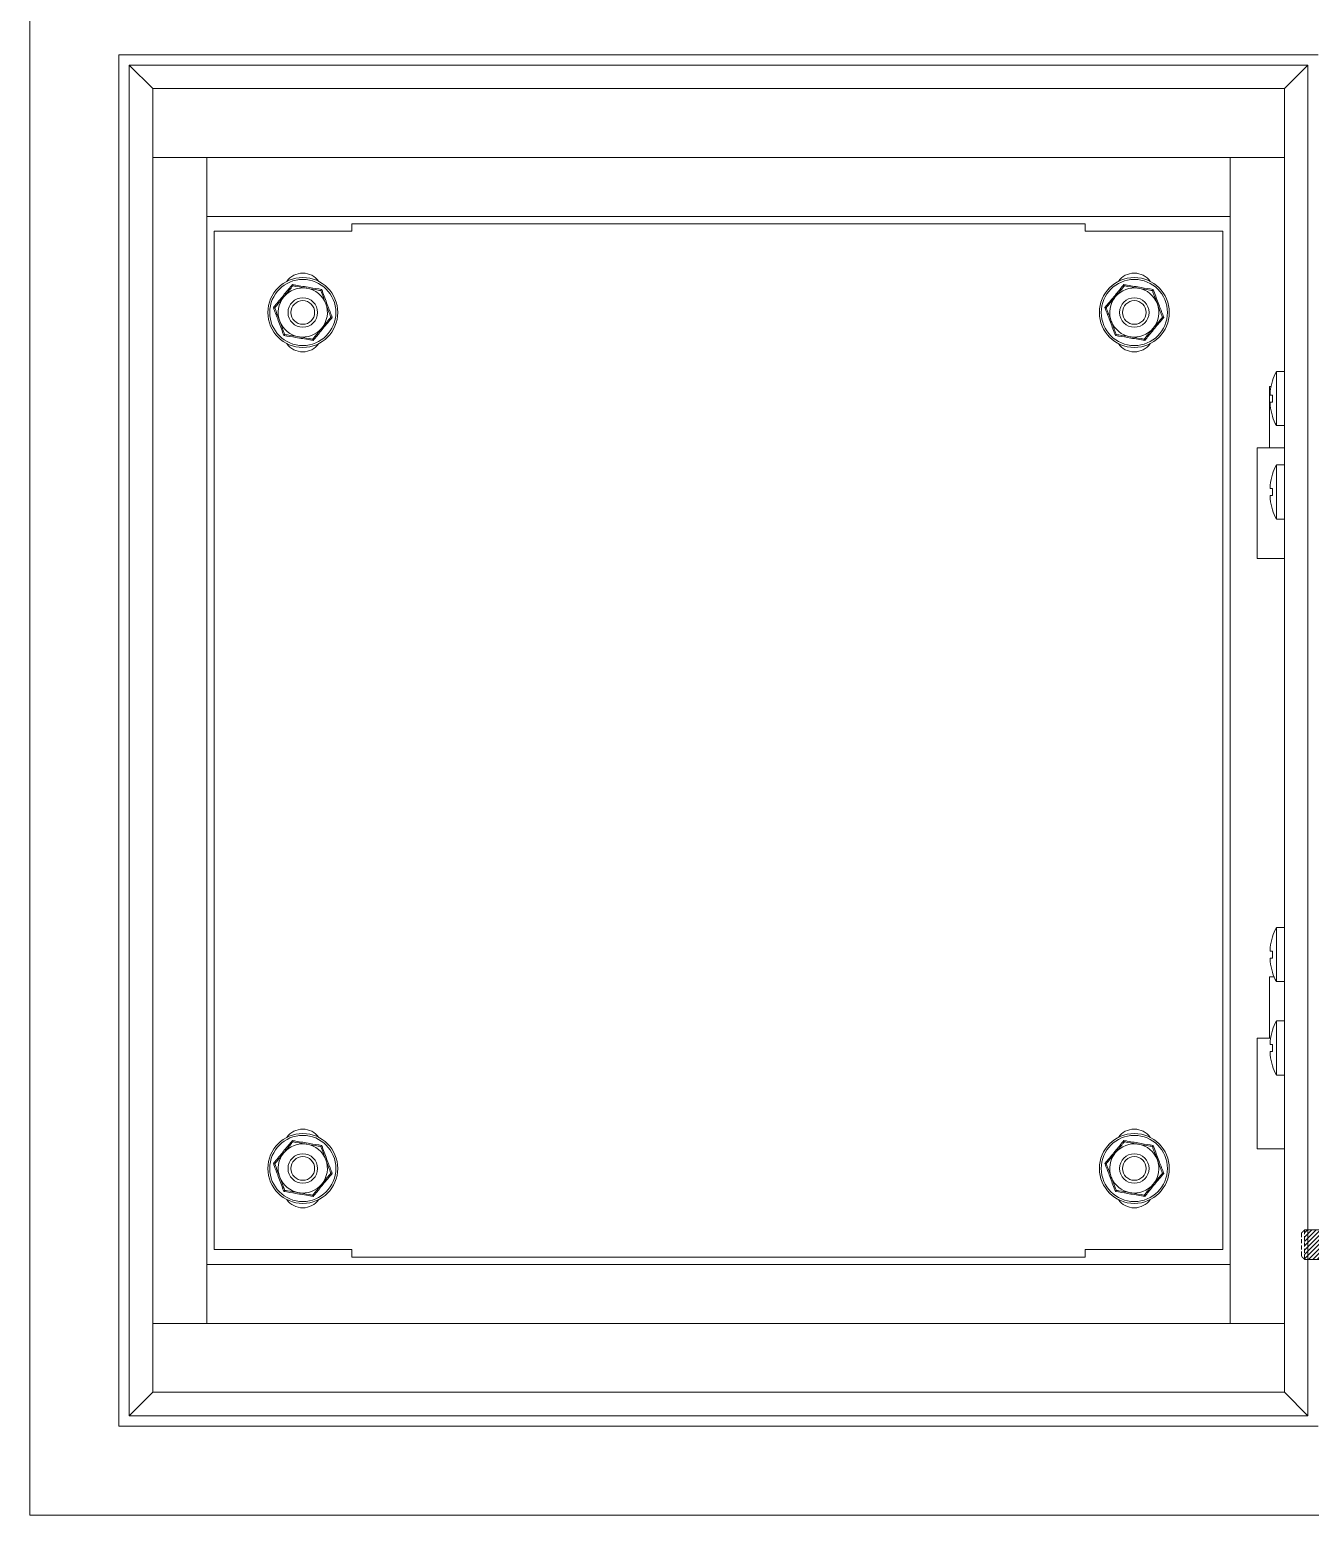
# Model space of a CAD drawing. Header units: millimetres. Extents: x 1880 to 5767, y 1200 to 3961.
# Drawn here: x 3930.5 to 4320.8, y 1714.7 to 2167.7 of the extents above; entities that cross this region are included whole.
import ezdxf

# ---------------------------------------------------------------- set-up
doc = ezdxf.new("R2010")
doc.units = ezdxf.units.MM
doc.linetypes.add('HIDDEN', pattern=[1.905, 1.27, -0.635])
doc.layers.add('AMLAYER_BENDLINE_BACK', color=1, linetype='HIDDEN')

msp = doc.modelspace()

# ---------------------------------------------------------------- hatches: boundary and pattern name
at = {"layer": 'AMLAYER_BENDLINE_BACK', "lineweight": 9}
h = msp.add_hatch(dxfattribs=at)
h.set_pattern_fill('ANSI31', color=1, scale=7.5, style=0)
h.set_pattern_definition([(45, (50506.8912, 10543.3379), (-0.662912607, 0.662912607), [])])
edge = h.paths.add_edge_path()
edge.add_line((4346.41, 1799.7), (4346.41, 1800.65))
edge.add_line((4346.41, 1800.65), (4346.41, 1801.06))
edge.add_line((4346.41, 1801.06), (4346.41, 1801.57))
edge.add_line((4346.41, 1801.57), (4346.41, 1801.73))
edge.add_spline(control_points=[(4346.41, 1801.73), (4319.1, 1801.73)], knot_values=[0, 0, 1, 1], degree=1, periodic=0)
edge.add_line((4319.1, 1801.73), (4319.1, 1792.73))
edge.add_spline(control_points=[(4319.1, 1792.73), (4346.41, 1792.73)], knot_values=[0, 0, 1, 1], degree=1, periodic=0)
edge.add_line((4346.41, 1792.73), (4346.41, 1792.82))
edge.add_line((4346.41, 1792.82), (4346.41, 1793.51))
edge.add_line((4346.41, 1793.51), (4346.41, 1793.96))
edge.add_line((4346.41, 1793.96), (4346.41, 1794.13))
edge.add_line((4346.41, 1794.13), (4346.41, 1794.65))
edge.add_line((4346.41, 1794.65), (4346.41, 1795.72))
edge.add_line((4346.41, 1795.72), (4346.41, 1795.95))
edge.add_line((4346.41, 1795.95), (4346.41, 1796.12))
edge.add_line((4346.41, 1796.12), (4346.41, 1796.18))
edge.add_line((4346.41, 1796.18), (4346.41, 1797.16))
edge.add_line((4346.41, 1797.16), (4346.41, 1798.33))
edge.add_line((4346.41, 1798.33), (4346.41, 1798.5))
edge.add_line((4346.41, 1798.5), (4346.41, 1799.37))
edge.add_line((4346.41, 1799.37), (4346.41, 1799.7))

# ---------------------------------------------------------------- linework, layer by layer
at = {"color": 7, "linetype": 'Continuous', "lineweight": 9}
for p, q in [((3930.45, 1714.73), (3930.45, 2239.73)), ((3957.64, 1741.91), (3957.64, 2160.04)), ((3957.64, 2160.04), (4323.26, 2160.04)), ((3967.95, 2149.73), (3960.82, 2156.85)), ((3960.82, 2156.85), (4320.08, 2156.85)), ((3960.82, 1745.1), (3960.82, 2156.85)), ((4320.08, 2156.85), (4312.95, 2149.73)), ((4320.08, 1745.1), (4320.08, 2156.85)), ((3967.95, 2149.73), (4312.95, 2149.73)), ((3967.95, 1752.23), (3967.95, 2149.73)), ((4312.95, 1752.23), (4312.95, 2149.73)), ((3967.95, 2128.73), (4312.95, 2128.73)), ((3984.45, 2128.73), (3984.45, 1773.23)), ((3984.45, 2128.73), (3984.45, 2110.73)), ((4296.45, 2128.73), (4296.45, 1773.23)), ((4296.45, 2128.73), (4296.45, 2110.73)), ((4296.45, 2110.73), (3984.45, 2110.73)), ((4252.2, 2108.48), (4028.7, 2108.48)), ((4028.7, 2106.23), (4028.7, 2108.48)), ((4252.2, 2108.48), (4252.2, 2106.23)), ((3986.7, 2106.23), (4028.7, 2106.23)), ((3986.7, 2106.23), (3986.7, 1795.73)), ((4252.2, 2106.23), (4294.2, 2106.23)), ((4294.2, 1795.73), (4294.2, 2106.23)), ((4310.51, 2055.23), (4310.51, 2063.48)), ((4308.61, 2056.29), (4308.61, 2057.34)), ((4309.31, 2060.65), (4309.34, 2060.63)), ((4309.34, 2056.29), (4308.61, 2056.29)), ((4308.61, 2053.11), (4308.61, 2054.16)), ((4308.61, 2054.16), (4309.34, 2054.16)), ((4310.51, 2046.98), (4310.51, 2055.23)), ((4312.95, 2040.2), (4304.7, 2040.2)), ((4304.7, 2040.2), (4312.95, 2040.2)), ((4310.51, 2026.73), (4310.51, 2034.98)), ((4308.61, 2027.79), (4308.61, 2028.84)), ((4309.34, 2027.79), (4308.61, 2027.79)), ((4308.61, 2024.61), (4308.61, 2025.66)), ((4308.61, 2025.66), (4309.34, 2025.66)), ((4310.51, 2018.48), (4310.51, 2026.73)), ((4304.7, 2006.45), (4310.44, 2006.45)), ((4310.44, 2006.45), (4312.95, 2006.45)), ((4310.51, 1885.7), (4310.51, 1893.95)), ((4308.61, 1886.77), (4308.61, 1887.81)), ((4309.34, 1886.77), (4308.61, 1886.77)), ((4308.61, 1883.59), (4308.61, 1884.64)), ((4308.61, 1884.64), (4309.34, 1884.64)), ((4310.51, 1877.45), (4310.51, 1885.7)), ((4310.51, 1857.2), (4310.51, 1865.45)), ((4304.7, 1860.2), (4308.75, 1860.2)), ((4308.61, 1858.27), (4308.61, 1859.31)), ((4309.34, 1858.27), (4308.61, 1858.27)), ((4308.61, 1855.09), (4308.61, 1856.14)), ((4308.61, 1856.14), (4309.34, 1856.14)), ((4310.51, 1848.95), (4310.51, 1857.2)), ((4304.7, 1826.45), (4312.95, 1826.45)), ((4028.7, 1795.73), (3986.7, 1795.73)), ((4028.7, 1793.48), (4028.7, 1795.73)), ((4252.2, 1795.73), (4252.2, 1793.48)), ((4294.2, 1795.73), (4252.2, 1795.73)), ((4296.45, 1791.23), (3984.45, 1791.23)), ((4028.7, 1793.48), (4252.2, 1793.48)), ((3967.95, 1773.23), (4312.95, 1773.23)), ((3960.82, 1745.1), (3967.95, 1752.23)), ((3967.95, 1752.23), (4312.95, 1752.23)), ((4312.95, 1752.23), (4320.08, 1745.1)), ((3960.82, 1745.1), (4320.08, 1745.1)), ((3957.64, 1741.91), (4323.26, 1741.91)), ((3930.45, 1714.73), (4350.45, 1714.73))]:
    msp.add_line(p, q, dxfattribs=at)
at = {"color": 7, "linetype": 'HIDDEN', "lineweight": 9}
for p, q in [((4308.45, 2058.95), (4308.89, 2058.95)), ((4308.45, 1878.95), (4309.8, 1878.95))]:
    msp.add_line(p, q, dxfattribs=at)
at = {"color": 1, "linetype": 'HIDDEN', "lineweight": 9}
for p, q in [((4318.21, 1800.84), (4318.21, 1793.61)), ((4319.1, 1801.73), (4319.1, 1792.73))]:
    msp.add_line(p, q, dxfattribs=at)
at = {"color": 7, "linetype": 'Continuous', "lineweight": 9, "flags": 128}
for points in [[(4309.31, 1891.12), (4309.31, 1891.12), (4309.32, 1891.12), (4309.33, 1891.11), (4309.34, 1891.11)], [(4309.34, 1880.29), (4309.33, 1880.29), (4309.32, 1880.28), (4309.31, 1880.28), (4309.31, 1880.28)], [(4309.31, 1862.62), (4309.31, 1862.62), (4309.32, 1862.62), (4309.33, 1862.61), (4309.34, 1862.61)], [(4309.34, 1851.79), (4309.33, 1851.79), (4309.32, 1851.78), (4309.31, 1851.78), (4309.31, 1851.78)]]:
    msp.add_lwpolyline(points, dxfattribs=at)
at = {"color": 7, "linetype": 'Continuous', "lineweight": 9}
for centre, radius in [((4013.7, 2081.48), 10.65), ((4013.7, 2081.48), 10.09), ((4267.2, 2081.48), 10.65), ((4267.2, 2081.48), 10.09), ((4013.7, 2081.48), 4.5), ((4013.7, 2081.48), 3.61), ((4267.2, 2081.48), 4.5), ((4267.2, 2081.48), 3.61), ((4013.7, 1820.48), 10.65), ((4013.7, 1820.48), 10.09), ((4267.2, 1820.48), 10.65), ((4267.2, 1820.48), 10.09), ((4013.7, 1820.48), 4.5), ((4013.7, 1820.48), 3.61), ((4267.2, 1820.48), 4.5), ((4267.2, 1820.48), 3.61)]:
    msp.add_circle(centre, radius, dxfattribs=at)
for centre, radius, start, end in [((4013.7, 2087.53), 5.95, 35.1192, 144.8808), ((4267.2, 2087.53), 5.95, 35.1192, 144.8808), ((4013.7, 2081.48), 7.5, 80.5588, 140.5588), ((4013.7, 2081.48), 7.5, 20.5588, 80.5588), ((4267.2, 2081.48), 7.5, 80.5588, 140.5588), ((4267.2, 2081.48), 7.5, 20.5588, 80.5588), ((4013.7, 2081.48), 7.5, 140.5588, 200.5588), ((4013.7, 2081.48), 7.5, 320.5588, 20.5588), ((4267.2, 2081.48), 7.5, 140.5588, 200.5588), ((4267.2, 2081.48), 7.5, 320.5588, 20.5588), ((4013.7, 2081.48), 7.5, 200.5588, 260.5588), ((4013.7, 2081.48), 7.5, 260.5588, 320.5588), ((4267.2, 2081.48), 7.5, 200.5588, 260.5588), ((4267.2, 2081.48), 7.5, 260.5588, 320.5588), ((4013.7, 2075.42), 5.95, 215.1192, 324.8808), ((4267.2, 2075.42), 5.95, 215.1192, 324.8808), ((4326, 2055.23), 17.55, 151.9602, 162.0045), ((4326, 2055.23), 17.52, 162.0203, 173.0697), ((4326, 2055.23), 17.52, 186.9303, 197.9797), ((4328.7, 2055.23), 19.39, 176.8515, 183.1485), ((4302.66, 2063.18), 14.94, 296.4411, 296.5665), ((4326, 2055.23), 17.55, 197.9955, 208.0398), ((4326, 2026.73), 17.55, 151.9602, 162.0045), ((4326, 2026.73), 17.52, 162.0203, 173.0697), ((4319.61, 2052.77), 23.05, 243.4556, 243.5369), ((4328.7, 2026.73), 19.39, 176.8514, 183.1486), ((4326, 2026.73), 17.52, 186.9303, 197.9797), ((4313.25, 2013.44), 8.79, 116.3972, 116.6104), ((4326, 2026.73), 17.55, 197.9955, 208.0398), ((4326, 1885.7), 17.55, 151.9602, 162.0045), ((4326, 1885.7), 17.52, 162.0203, 173.0697), ((4328.7, 1885.7), 19.39, 176.8514, 183.1486), ((4326, 1885.7), 17.52, 186.9303, 197.9797), ((4326, 1885.7), 17.55, 197.9955, 208.0398), ((4326, 1857.2), 17.52, 162.0203, 173.0697), ((4326, 1857.2), 17.55, 151.9602, 162.0045), ((4328.7, 1857.2), 19.39, 176.8514, 183.1486), ((4326, 1857.2), 17.52, 186.9303, 197.9797), ((4326, 1857.2), 17.55, 197.9955, 208.0398), ((4013.7, 1826.53), 5.95, 35.1192, 144.8808), ((4267.2, 1826.53), 5.95, 35.1192, 144.8808), ((4013.7, 1820.48), 7.5, 80.5588, 140.5588), ((4013.7, 1820.48), 7.5, 20.5588, 80.5588), ((4267.2, 1820.48), 7.5, 80.5588, 140.5588), ((4267.2, 1820.48), 7.5, 20.5588, 80.5588), ((4013.7, 1820.48), 7.5, 140.5588, 200.5588), ((4013.7, 1820.48), 7.5, 320.5588, 20.5588), ((4267.2, 1820.48), 7.5, 140.5588, 200.5588), ((4267.2, 1820.48), 7.5, 320.5588, 20.5588), ((4013.7, 1820.48), 7.5, 200.5588, 260.5588), ((4267.2, 1820.48), 7.5, 200.5588, 260.5588), ((4013.7, 1820.48), 7.5, 260.5588, 320.5588), ((4267.2, 1820.48), 7.5, 260.5588, 320.5588), ((4013.7, 1814.42), 5.95, 215.1192, 324.8808), ((4267.2, 1814.42), 5.95, 215.1192, 324.8808)]:
    msp.add_arc(centre, radius, start, end, dxfattribs=at)
for points, knots in [([(4004.73, 2082.97), (4004.95, 2083.24), (4006.1, 2084.6), (4008.06, 2086.97), (4009.73, 2089.04), (4010.51, 2089.99)], [0, 0, 0, 0, 0.118084, 0.592258, 1, 1, 1, 1]), ([(4007.91, 2086.24), (4008.67, 2087.16), (4009.61, 2088.3), (4010.49, 2089.37), (4010.66, 2089.58)], [0, 0, 0, 0, 0.801464, 1, 1, 1, 1]), ([(4010.66, 2089.58), (4010.66, 2089.59), (4010.65, 2089.6), (4010.62, 2089.69), (4010.57, 2089.82), (4010.53, 2089.93), (4010.51, 2089.99), (4010.51, 2089.99)], [0, 0, 0, 0, 0.236185, 0.4714, 0.732455, 0.992088, 1, 1, 1, 1]), ([(4010.51, 2089.99), (4010.86, 2089.93), (4012.61, 2089.63), (4015.64, 2089.11), (4018.27, 2088.69), (4019.48, 2088.5)], [0, 0, 0, 0, 0.118084, 0.592258, 1, 1, 1, 1]), ([(4010.66, 2089.58), (4011.92, 2089.37), (4013.32, 2089.14), (4014.78, 2088.9), (4014.93, 2088.87)], [0, 0, 0, 0, 0.896037, 1, 1, 1, 1]), ([(4014.93, 2088.87), (4016.1, 2088.68), (4017.57, 2088.44), (4018.93, 2088.21), (4019.2, 2088.16)], [0, 0, 0, 0, 0.801461, 1, 1, 1, 1]), ([(4019.48, 2088.5), (4019.48, 2088.5), (4019.44, 2088.45), (4019.37, 2088.36), (4019.28, 2088.25), (4019.22, 2088.18), (4019.21, 2088.17), (4019.2, 2088.16)], [0, 0, 0, 0, 0.007913, 0.267532, 0.528606, 0.763815, 1, 1, 1, 1]), ([(4019.48, 2088.5), (4019.6, 2088.17), (4020.21, 2086.5), (4021.28, 2083.62), (4022.24, 2081.13), (4022.68, 2079.98)], [0, 0, 0, 0, 0.118084, 0.592258, 1, 1, 1, 1]), ([(4258.23, 2082.97), (4258.45, 2083.24), (4259.6, 2084.6), (4261.56, 2086.97), (4263.23, 2089.04), (4264.01, 2089.99)], [0, 0, 0, 0, 0.118083, 0.592257, 1, 1, 1, 1]), ([(4261.41, 2086.24), (4262.17, 2087.16), (4263.11, 2088.3), (4263.99, 2089.37), (4264.16, 2089.58)], [0, 0, 0, 0, 0.801465, 1, 1, 1, 1]), ([(4264.16, 2089.58), (4264.16, 2089.59), (4264.15, 2089.6), (4264.12, 2089.69), (4264.07, 2089.82), (4264.03, 2089.93), (4264.01, 2089.99), (4264.01, 2089.99)], [0, 0, 0, 0, 0.236186, 0.471402, 0.732454, 0.992093, 1, 1, 1, 1]), ([(4264.01, 2089.99), (4264.36, 2089.93), (4266.11, 2089.63), (4269.14, 2089.11), (4271.77, 2088.69), (4272.98, 2088.5)], [0, 0, 0, 0, 0.118084, 0.592259, 1, 1, 1, 1]), ([(4264.16, 2089.58), (4265.42, 2089.37), (4266.82, 2089.14), (4268.28, 2088.9), (4268.43, 2088.87)], [0, 0, 0, 0, 0.896037, 1, 1, 1, 1]), ([(4268.43, 2088.87), (4269.6, 2088.68), (4271.07, 2088.44), (4272.43, 2088.21), (4272.7, 2088.16)], [0, 0, 0, 0, 0.801461, 1, 1, 1, 1]), ([(4272.98, 2088.5), (4272.98, 2088.5), (4272.94, 2088.45), (4272.87, 2088.36), (4272.78, 2088.25), (4272.72, 2088.18), (4272.71, 2088.17), (4272.7, 2088.16)], [0, 0, 0, 0, 0.007913, 0.267525, 0.5286, 0.763814, 1, 1, 1, 1]), ([(4272.98, 2088.5), (4273.1, 2088.17), (4273.71, 2086.5), (4274.78, 2083.62), (4275.74, 2081.13), (4276.18, 2079.98)], [0, 0, 0, 0, 0.118084, 0.592258, 1, 1, 1, 1]), ([(4005.16, 2082.9), (4005.97, 2083.88), (4006.87, 2084.98), (4007.81, 2086.12), (4007.91, 2086.24)], [0, 0, 0, 0, 0.896035, 1, 1, 1, 1]), ([(4019.2, 2088.16), (4019.33, 2087.82), (4019.82, 2086.52), (4020.34, 2085.13), (4020.72, 2084.11)], [0, 0, 0, 0, 0.263254, 1, 1, 1, 1]), ([(4020.72, 2084.11), (4020.8, 2083.9), (4021.3, 2082.57), (4021.82, 2081.2), (4022.23, 2080.1), (4022.25, 2080.05)], [0, 0, 0, 0, 0.148486, 0.965571, 1, 1, 1, 1]), ([(4258.66, 2082.9), (4259.47, 2083.88), (4260.37, 2084.98), (4261.31, 2086.12), (4261.41, 2086.24)], [0, 0, 0, 0, 0.896035, 1, 1, 1, 1]), ([(4272.7, 2088.16), (4272.83, 2087.82), (4273.32, 2086.52), (4273.84, 2085.13), (4274.22, 2084.11)], [0, 0, 0, 0, 0.263254, 1, 1, 1, 1]), ([(4274.22, 2084.11), (4274.3, 2083.9), (4274.8, 2082.57), (4275.32, 2081.2), (4275.73, 2080.1), (4275.75, 2080.05)], [0, 0, 0, 0, 0.148486, 0.965571, 1, 1, 1, 1]), ([(4007.92, 2074.45), (4007.8, 2074.78), (4007.19, 2076.45), (4006.13, 2079.33), (4005.17, 2081.82), (4004.73, 2082.97)], [0, 0, 0, 0, 0.118083, 0.592258, 1, 1, 1, 1]), ([(4005.16, 2082.9), (4005.15, 2082.9), (4005.14, 2082.9), (4005.05, 2082.91), (4004.91, 2082.94), (4004.79, 2082.96), (4004.73, 2082.97), (4004.73, 2082.97)], [0, 0, 0, 0, 0.236183, 0.471394, 0.732458, 0.992079, 1, 1, 1, 1]), ([(4005.16, 2082.9), (4005.29, 2082.55), (4005.78, 2081.25), (4006.3, 2079.86), (4006.68, 2078.84)], [0, 0, 0, 0, 0.263253, 1, 1, 1, 1]), ([(4022.68, 2079.98), (4022.45, 2079.71), (4021.31, 2078.35), (4019.35, 2075.98), (4017.67, 2073.91), (4016.9, 2072.96)], [0, 0, 0, 0, 0.118083, 0.592258, 1, 1, 1, 1]), ([(4022.25, 2080.05), (4021.44, 2079.07), (4020.53, 2077.97), (4019.59, 2076.83), (4019.49, 2076.71)], [0, 0, 0, 0, 0.896037, 1, 1, 1, 1]), ([(4022.68, 2079.98), (4022.68, 2079.98), (4022.61, 2079.99), (4022.5, 2080.01), (4022.36, 2080.04), (4022.26, 2080.05), (4022.25, 2080.05), (4022.25, 2080.05)], [0, 0, 0, 0, 0.007908, 0.26753, 0.528606, 0.763819, 1, 1, 1, 1]), ([(4261.42, 2074.45), (4261.3, 2074.78), (4260.69, 2076.45), (4259.63, 2079.33), (4258.67, 2081.82), (4258.23, 2082.97)], [0, 0, 0, 0, 0.118083, 0.592258, 1, 1, 1, 1]), ([(4258.66, 2082.9), (4258.65, 2082.9), (4258.64, 2082.9), (4258.55, 2082.91), (4258.41, 2082.94), (4258.29, 2082.96), (4258.23, 2082.97), (4258.23, 2082.97)], [0, 0, 0, 0, 0.236186, 0.471401, 0.732468, 0.992092, 1, 1, 1, 1]), ([(4258.66, 2082.9), (4258.79, 2082.55), (4259.28, 2081.25), (4259.8, 2079.86), (4260.18, 2078.84)], [0, 0, 0, 0, 0.263253, 1, 1, 1, 1]), ([(4276.18, 2079.98), (4275.95, 2079.71), (4274.81, 2078.35), (4272.85, 2075.98), (4271.17, 2073.91), (4270.4, 2072.96)], [0, 0, 0, 0, 0.118083, 0.592258, 1, 1, 1, 1]), ([(4275.75, 2080.05), (4274.94, 2079.07), (4274.03, 2077.97), (4273.09, 2076.83), (4272.99, 2076.71)], [0, 0, 0, 0, 0.896037, 1, 1, 1, 1]), ([(4276.18, 2079.98), (4276.18, 2079.98), (4276.11, 2079.99), (4276, 2080.01), (4275.86, 2080.04), (4275.76, 2080.05), (4275.75, 2080.05), (4275.75, 2080.05)], [0, 0, 0, 0, 0.007908, 0.267532, 0.528599, 0.763814, 1, 1, 1, 1]), ([(4006.68, 2078.84), (4006.76, 2078.64), (4007.26, 2077.3), (4007.77, 2075.93), (4008.18, 2074.83), (4008.2, 2074.79)], [0, 0, 0, 0, 0.148486, 0.965571, 1, 1, 1, 1]), ([(4008.2, 2074.79), (4008.2, 2074.78), (4008.19, 2074.77), (4008.13, 2074.7), (4008.04, 2074.59), (4007.96, 2074.5), (4007.92, 2074.45), (4007.92, 2074.45)], [0, 0, 0, 0, 0.236185, 0.471406, 0.732474, 0.992087, 1, 1, 1, 1]), ([(4012.47, 2074.08), (4011.3, 2074.27), (4009.84, 2074.51), (4008.47, 2074.74), (4008.2, 2074.79)], [0, 0, 0, 0, 0.801465, 1, 1, 1, 1]), ([(4019.49, 2076.71), (4018.74, 2075.79), (4017.8, 2074.65), (4016.92, 2073.58), (4016.74, 2073.37)], [0, 0, 0, 0, 0.801462, 1, 1, 1, 1]), ([(4260.18, 2078.84), (4260.26, 2078.64), (4260.76, 2077.3), (4261.27, 2075.93), (4261.68, 2074.83), (4261.7, 2074.79)], [0, 0, 0, 0, 0.148486, 0.965571, 1, 1, 1, 1]), ([(4261.7, 2074.79), (4261.7, 2074.78), (4261.69, 2074.77), (4261.63, 2074.7), (4261.54, 2074.59), (4261.46, 2074.5), (4261.42, 2074.45), (4261.42, 2074.45)], [0, 0, 0, 0, 0.236185, 0.471405, 0.732466, 0.992087, 1, 1, 1, 1]), ([(4265.97, 2074.08), (4264.8, 2074.27), (4263.34, 2074.51), (4261.97, 2074.74), (4261.7, 2074.79)], [0, 0, 0, 0, 0.801462, 1, 1, 1, 1]), ([(4272.99, 2076.71), (4272.24, 2075.79), (4271.3, 2074.65), (4270.42, 2073.58), (4270.24, 2073.37)], [0, 0, 0, 0, 0.801462, 1, 1, 1, 1]), ([(4016.9, 2072.96), (4016.55, 2073.02), (4014.8, 2073.32), (4011.77, 2073.84), (4009.14, 2074.26), (4007.92, 2074.45)], [0, 0, 0, 0, 0.118084, 0.592259, 1, 1, 1, 1]), ([(4016.74, 2073.37), (4015.49, 2073.58), (4014.08, 2073.81), (4012.62, 2074.05), (4012.47, 2074.08)], [0, 0, 0, 0, 0.896039, 1, 1, 1, 1]), ([(4016.9, 2072.96), (4016.9, 2072.96), (4016.87, 2073.02), (4016.83, 2073.13), (4016.78, 2073.26), (4016.75, 2073.35), (4016.75, 2073.36), (4016.74, 2073.37)], [0, 0, 0, 0, 0.007907, 0.267536, 0.528601, 0.763815, 1, 1, 1, 1]), ([(4270.4, 2072.96), (4270.05, 2073.02), (4268.3, 2073.32), (4265.27, 2073.84), (4262.64, 2074.26), (4261.42, 2074.45)], [0, 0, 0, 0, 0.118082, 0.592258, 1, 1, 1, 1]), ([(4270.24, 2073.37), (4268.99, 2073.58), (4267.58, 2073.81), (4266.12, 2074.05), (4265.97, 2074.08)], [0, 0, 0, 0, 0.896037, 1, 1, 1, 1]), ([(4270.4, 2072.96), (4270.4, 2072.96), (4270.37, 2073.02), (4270.33, 2073.13), (4270.28, 2073.26), (4270.25, 2073.35), (4270.25, 2073.36), (4270.24, 2073.37)], [0, 0, 0, 0, 0.007907, 0.267532, 0.528602, 0.763814, 1, 1, 1, 1]), ([(4004.73, 1821.97), (4004.95, 1822.24), (4006.1, 1823.6), (4008.06, 1825.97), (4009.73, 1828.04), (4010.51, 1828.99)], [0, 0, 0, 0, 0.118084, 0.592259, 1, 1, 1, 1]), ([(4007.91, 1825.24), (4008.67, 1826.16), (4009.61, 1827.3), (4010.49, 1828.37), (4010.66, 1828.58)], [0, 0, 0, 0, 0.801462, 1, 1, 1, 1]), ([(4010.66, 1828.58), (4010.66, 1828.59), (4010.65, 1828.6), (4010.62, 1828.69), (4010.57, 1828.82), (4010.53, 1828.93), (4010.51, 1828.99), (4010.51, 1828.99)], [0, 0, 0, 0, 0.236183, 0.471395, 0.732461, 0.992082, 1, 1, 1, 1]), ([(4010.51, 1828.99), (4010.86, 1828.93), (4012.61, 1828.63), (4015.64, 1828.11), (4018.27, 1827.69), (4019.48, 1827.5)], [0, 0, 0, 0, 0.118083, 0.592258, 1, 1, 1, 1]), ([(4010.66, 1828.58), (4011.92, 1828.37), (4013.32, 1828.14), (4014.78, 1827.9), (4014.93, 1827.87)], [0, 0, 0, 0, 0.896037, 1, 1, 1, 1]), ([(4014.93, 1827.87), (4016.1, 1827.68), (4017.57, 1827.44), (4018.93, 1827.21), (4019.2, 1827.16)], [0, 0, 0, 0, 0.801462, 1, 1, 1, 1]), ([(4019.48, 1827.5), (4019.48, 1827.5), (4019.44, 1827.45), (4019.37, 1827.36), (4019.28, 1827.25), (4019.22, 1827.18), (4019.21, 1827.17), (4019.2, 1827.16)], [0, 0, 0, 0, 0.007913, 0.267538, 0.528604, 0.763816, 1, 1, 1, 1]), ([(4019.2, 1827.16), (4019.33, 1826.82), (4019.82, 1825.52), (4020.34, 1824.13), (4020.72, 1823.11)], [0, 0, 0, 0, 0.263254, 1, 1, 1, 1]), ([(4019.48, 1827.5), (4019.6, 1827.17), (4020.21, 1825.5), (4021.28, 1822.62), (4022.24, 1820.13), (4022.68, 1818.98)], [0, 0, 0, 0, 0.118083, 0.592258, 1, 1, 1, 1]), ([(4258.23, 1821.97), (4258.45, 1822.24), (4259.6, 1823.6), (4261.56, 1825.97), (4263.23, 1828.04), (4264.01, 1828.99)], [0, 0, 0, 0, 0.118083, 0.592258, 1, 1, 1, 1]), ([(4261.41, 1825.24), (4262.17, 1826.16), (4263.11, 1827.3), (4263.99, 1828.37), (4264.16, 1828.58)], [0, 0, 0, 0, 0.801464, 1, 1, 1, 1]), ([(4264.16, 1828.58), (4264.16, 1828.59), (4264.15, 1828.6), (4264.12, 1828.69), (4264.07, 1828.82), (4264.03, 1828.93), (4264.01, 1828.99), (4264.01, 1828.99)], [0, 0, 0, 0, 0.236183, 0.471396, 0.73246, 0.992086, 1, 1, 1, 1]), ([(4264.01, 1828.99), (4264.36, 1828.93), (4266.11, 1828.63), (4269.14, 1828.11), (4271.77, 1827.69), (4272.98, 1827.5)], [0, 0, 0, 0, 0.118084, 0.592259, 1, 1, 1, 1]), ([(4264.16, 1828.58), (4265.42, 1828.37), (4266.82, 1828.14), (4268.28, 1827.9), (4268.43, 1827.87)], [0, 0, 0, 0, 0.896037, 1, 1, 1, 1]), ([(4268.43, 1827.87), (4269.6, 1827.68), (4271.07, 1827.44), (4272.43, 1827.21), (4272.7, 1827.16)], [0, 0, 0, 0, 0.801462, 1, 1, 1, 1]), ([(4272.98, 1827.5), (4272.98, 1827.5), (4272.94, 1827.45), (4272.87, 1827.36), (4272.78, 1827.25), (4272.72, 1827.18), (4272.71, 1827.17), (4272.7, 1827.16)], [0, 0, 0, 0, 0.007913, 0.26753, 0.528598, 0.763816, 1, 1, 1, 1]), ([(4272.7, 1827.16), (4272.83, 1826.82), (4273.32, 1825.52), (4273.84, 1824.13), (4274.22, 1823.11)], [0, 0, 0, 0, 0.263254, 1, 1, 1, 1]), ([(4272.98, 1827.5), (4273.1, 1827.17), (4273.71, 1825.5), (4274.78, 1822.62), (4275.74, 1820.13), (4276.18, 1818.98)], [0, 0, 0, 0, 0.118083, 0.592258, 1, 1, 1, 1]), ([(4007.92, 1813.45), (4007.8, 1813.78), (4007.19, 1815.45), (4006.13, 1818.33), (4005.17, 1820.82), (4004.73, 1821.97)], [0, 0, 0, 0, 0.118084, 0.592259, 1, 1, 1, 1]), ([(4005.16, 1821.9), (4005.15, 1821.9), (4005.14, 1821.9), (4005.05, 1821.91), (4004.91, 1821.94), (4004.79, 1821.96), (4004.73, 1821.97), (4004.73, 1821.97)], [0, 0, 0, 0, 0.236183, 0.471395, 0.732458, 0.99208, 1, 1, 1, 1]), ([(4005.16, 1821.9), (4005.97, 1822.88), (4006.87, 1823.98), (4007.81, 1825.12), (4007.91, 1825.24)], [0, 0, 0, 0, 0.896037, 1, 1, 1, 1]), ([(4005.16, 1821.9), (4005.29, 1821.55), (4005.78, 1820.25), (4006.3, 1818.86), (4006.68, 1817.84)], [0, 0, 0, 0, 0.263254, 1, 1, 1, 1]), ([(4020.72, 1823.11), (4020.8, 1822.9), (4021.3, 1821.57), (4021.82, 1820.2), (4022.23, 1819.1), (4022.25, 1819.05)], [0, 0, 0, 0, 0.148485, 0.965571, 1, 1, 1, 1]), ([(4261.42, 1813.45), (4261.3, 1813.78), (4260.69, 1815.45), (4259.63, 1818.33), (4258.67, 1820.82), (4258.23, 1821.97)], [0, 0, 0, 0, 0.118083, 0.592259, 1, 1, 1, 1]), ([(4258.66, 1821.9), (4258.65, 1821.9), (4258.64, 1821.9), (4258.55, 1821.91), (4258.41, 1821.94), (4258.29, 1821.96), (4258.23, 1821.97), (4258.23, 1821.97)], [0, 0, 0, 0, 0.236186, 0.471401, 0.732468, 0.992093, 1, 1, 1, 1]), ([(4258.66, 1821.9), (4259.47, 1822.88), (4260.37, 1823.98), (4261.31, 1825.12), (4261.41, 1825.24)], [0, 0, 0, 0, 0.896037, 1, 1, 1, 1]), ([(4258.66, 1821.9), (4258.79, 1821.55), (4259.28, 1820.25), (4259.8, 1818.86), (4260.18, 1817.84)], [0, 0, 0, 0, 0.263254, 1, 1, 1, 1]), ([(4274.22, 1823.11), (4274.3, 1822.9), (4274.8, 1821.57), (4275.32, 1820.2), (4275.73, 1819.1), (4275.75, 1819.05)], [0, 0, 0, 0, 0.148485, 0.965571, 1, 1, 1, 1]), ([(4006.68, 1817.84), (4006.76, 1817.64), (4007.26, 1816.3), (4007.77, 1814.93), (4008.18, 1813.83), (4008.2, 1813.79)], [0, 0, 0, 0, 0.148485, 0.965571, 1, 1, 1, 1]), ([(4022.68, 1818.98), (4022.45, 1818.71), (4021.31, 1817.35), (4019.35, 1814.98), (4017.67, 1812.91), (4016.9, 1811.96)], [0, 0, 0, 0, 0.118083, 0.592258, 1, 1, 1, 1]), ([(4022.25, 1819.05), (4021.44, 1818.07), (4020.53, 1816.97), (4019.59, 1815.83), (4019.49, 1815.71)], [0, 0, 0, 0, 0.896036, 1, 1, 1, 1]), ([(4022.68, 1818.98), (4022.68, 1818.98), (4022.61, 1818.99), (4022.5, 1819.01), (4022.36, 1819.04), (4022.26, 1819.05), (4022.25, 1819.05), (4022.25, 1819.05)], [0, 0, 0, 0, 0.007907, 0.267529, 0.528605, 0.763818, 1, 1, 1, 1]), ([(4260.18, 1817.84), (4260.26, 1817.64), (4260.76, 1816.3), (4261.27, 1814.93), (4261.68, 1813.83), (4261.7, 1813.79)], [0, 0, 0, 0, 0.148485, 0.965571, 1, 1, 1, 1]), ([(4276.18, 1818.98), (4275.95, 1818.71), (4274.81, 1817.35), (4272.85, 1814.98), (4271.17, 1812.91), (4270.4, 1811.96)], [0, 0, 0, 0, 0.118083, 0.592258, 1, 1, 1, 1]), ([(4275.75, 1819.05), (4274.94, 1818.07), (4274.03, 1816.97), (4273.09, 1815.83), (4272.99, 1815.71)], [0, 0, 0, 0, 0.896036, 1, 1, 1, 1]), ([(4276.18, 1818.98), (4276.18, 1818.98), (4276.11, 1818.99), (4276, 1819.01), (4275.86, 1819.04), (4275.76, 1819.05), (4275.75, 1819.05), (4275.75, 1819.05)], [0, 0, 0, 0, 0.007907, 0.267531, 0.528599, 0.763814, 1, 1, 1, 1]), ([(4008.2, 1813.79), (4008.2, 1813.78), (4008.19, 1813.77), (4008.13, 1813.7), (4008.04, 1813.59), (4007.96, 1813.5), (4007.92, 1813.45), (4007.92, 1813.45)], [0, 0, 0, 0, 0.236185, 0.471399, 0.73247, 0.992087, 1, 1, 1, 1]), ([(4016.9, 1811.96), (4016.55, 1812.02), (4014.8, 1812.32), (4011.77, 1812.84), (4009.14, 1813.26), (4007.92, 1813.45)], [0, 0, 0, 0, 0.118084, 0.592259, 1, 1, 1, 1]), ([(4012.47, 1813.08), (4011.3, 1813.27), (4009.84, 1813.51), (4008.47, 1813.74), (4008.2, 1813.79)], [0, 0, 0, 0, 0.801464, 1, 1, 1, 1]), ([(4016.74, 1812.37), (4015.49, 1812.58), (4014.08, 1812.81), (4012.62, 1813.05), (4012.47, 1813.08)], [0, 0, 0, 0, 0.896039, 1, 1, 1, 1]), ([(4019.49, 1815.71), (4018.74, 1814.79), (4017.8, 1813.65), (4016.92, 1812.58), (4016.74, 1812.37)], [0, 0, 0, 0, 0.801462, 1, 1, 1, 1]), ([(4016.9, 1811.96), (4016.9, 1811.96), (4016.87, 1812.02), (4016.83, 1812.13), (4016.78, 1812.26), (4016.75, 1812.35), (4016.75, 1812.36), (4016.74, 1812.37)], [0, 0, 0, 0, 0.007914, 0.267535, 0.528599, 0.763816, 1, 1, 1, 1]), ([(4261.7, 1813.79), (4261.7, 1813.78), (4261.69, 1813.77), (4261.63, 1813.7), (4261.54, 1813.59), (4261.46, 1813.5), (4261.42, 1813.45), (4261.42, 1813.45)], [0, 0, 0, 0, 0.236185, 0.471399, 0.732462, 0.992087, 1, 1, 1, 1]), ([(4270.4, 1811.96), (4270.05, 1812.02), (4268.3, 1812.32), (4265.27, 1812.84), (4262.64, 1813.26), (4261.42, 1813.45)], [0, 0, 0, 0, 0.118082, 0.592258, 1, 1, 1, 1]), ([(4265.97, 1813.08), (4264.8, 1813.27), (4263.34, 1813.51), (4261.97, 1813.74), (4261.7, 1813.79)], [0, 0, 0, 0, 0.801462, 1, 1, 1, 1]), ([(4270.24, 1812.37), (4268.99, 1812.58), (4267.58, 1812.81), (4266.12, 1813.05), (4265.97, 1813.08)], [0, 0, 0, 0, 0.896037, 1, 1, 1, 1]), ([(4272.99, 1815.71), (4272.24, 1814.79), (4271.3, 1813.65), (4270.42, 1812.58), (4270.24, 1812.37)], [0, 0, 0, 0, 0.801462, 1, 1, 1, 1]), ([(4270.4, 1811.96), (4270.4, 1811.96), (4270.37, 1812.02), (4270.33, 1812.13), (4270.28, 1812.26), (4270.25, 1812.35), (4270.25, 1812.36), (4270.24, 1812.37)], [0, 0, 0, 0, 0.007914, 0.267531, 0.5286, 0.763815, 1, 1, 1, 1])]:
    msp.add_open_spline(points, degree=3, knots=knots, dxfattribs=at)
for points in [[(4312.95, 2063.48), (4310.51, 2063.48)], [(4310.51, 2046.98), (4312.95, 2046.98)], [(4304.7, 2040.2), (4304.7, 2006.45)], [(4312.95, 2034.98), (4310.51, 2034.98)], [(4310.51, 2018.48), (4312.95, 2018.48)], [(4312.95, 1893.95), (4310.51, 1893.95)], [(4310.51, 1877.45), (4312.95, 1877.45)], [(4312.95, 1865.45), (4310.51, 1865.45)], [(4304.7, 1860.2), (4304.7, 1826.45)], [(4310.51, 1848.95), (4312.95, 1848.95)]]:
    msp.add_open_spline(points, degree=1, dxfattribs=at)
at = {"color": 7, "lineweight": 9}
for points in [[(4308.45, 2058.95), (4308.45, 2040.2)], [(4308.45, 1878.95), (4308.45, 1860.2)]]:
    msp.add_open_spline(points, degree=1, dxfattribs=at)
at = {"color": 1, "linetype": 'HIDDEN', "lineweight": 9}
for points in [[(4319.1, 1801.73), (4318.21, 1800.84)], [(4318.21, 1793.61), (4319.1, 1792.73)]]:
    msp.add_open_spline(points, degree=1, dxfattribs=at)
at = {"color": 1, "lineweight": 9}
for points in [[(4346.41, 1801.73), (4319.1, 1801.73)], [(4319.1, 1792.73), (4346.41, 1792.73)]]:
    msp.add_open_spline(points, degree=1, dxfattribs=at)

doc.saveas('drawing.dxf')
